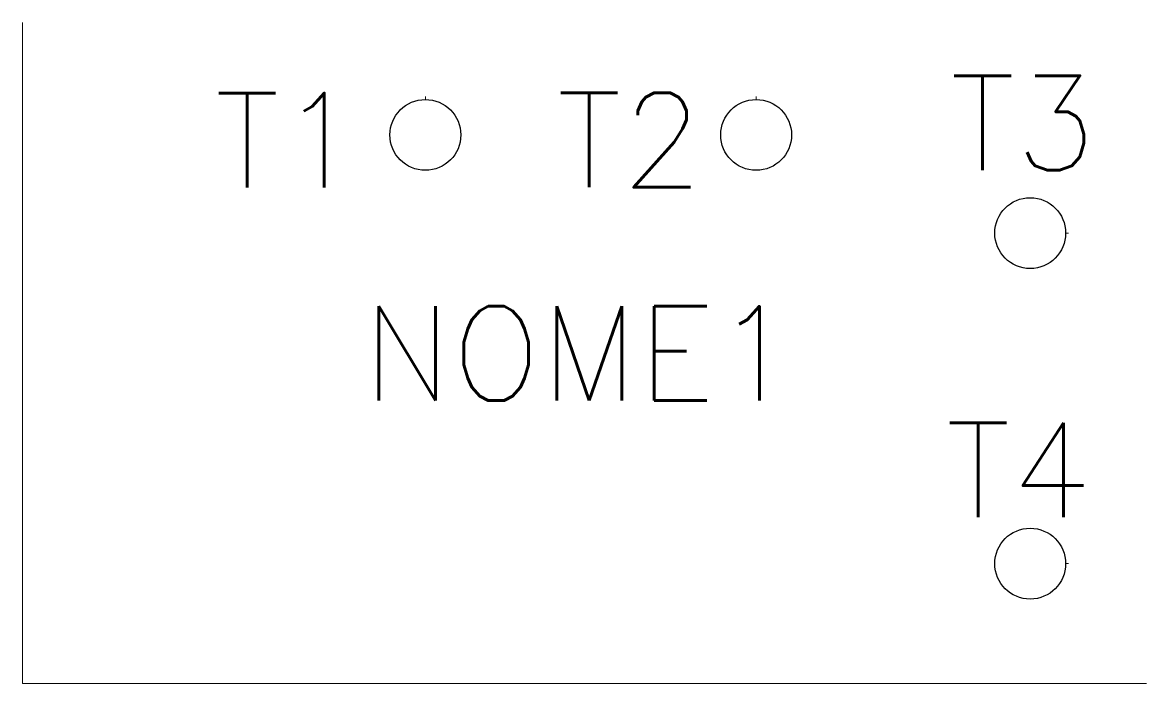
# Model space of a CAD drawing. Extents: x 48.4 to 72.1, y 9.1 to 23.1.
import ezdxf
from ezdxf.enums import TextEntityAlignment as Align

# ---------------------------------------------------------------- set-up
doc = ezdxf.new("R2010")
doc.units = 0
doc.header["$LTSCALE"] = 10
doc.header["$MEASUREMENT"] = 0
doc.layers.get('0').update_dxf_attribs({"linetype": 'CONTINUOUS'})
doc.styles.add('ROMANS', font='romans', dxfattribs={"height": 0.2})

# ---------------------------------------------------------------- blocks, each defined once
blk = doc.blocks.new('CON3')
blk.add_circle((0, 0), 1)

msp = doc.modelspace()

# ---------------------------------------------------------------- linework, layer by layer
at = {"lineweight": 5}
for p, q in [((48.353, 23.127), (48.353, 9.127)), ((56.879, 21.558), (56.879, 21.496)), ((63.879, 21.496), (63.879, 21.558)), ((70.492, 18.666), (70.429, 18.666)), ((70.429, 11.666), (70.492, 11.666)), ((48.353, 9.127), (72.141, 9.127))]:
    msp.add_line(p, q, dxfattribs=at)

# ---------------------------------------------------------------- block references
at = {"color": 7, "xscale": 0.75, "yscale": 0.75, "zscale": 0.75}
msp.add_blockref('CON3', (56.879, 20.746), dxfattribs=at)
for p, rotation in [((63.879, 20.746), 180), ((69.679, 18.666), 270), ((69.679, 11.666), 90)]:
    msp.add_blockref('CON3', p, dxfattribs=dict(at, rotation=rotation))

# ---------------------------------------------------------------- texts
at = {"lineweight": 5, "style": 'ROMANS', "flags": 4}
for tag, text, p in [('T3', 'T3', (71.073, 20.998)), ('T1', 'T1', (55.51, 20.632)), ('T2', 'T2', (62.747, 20.639)), ('T4', 'T4', (70.981, 13.651))]:
    msp.add_attdef(tag, text=text, height=2, dxfattribs=at).set_placement(p, align=Align.MIDDLE_RIGHT)
msp.add_attdef('NOME1', text='NOME1', height=2, dxfattribs=at).set_placement((55.549, 16.118), align=Align.MIDDLE_LEFT)

doc.saveas('drawing.dxf')
